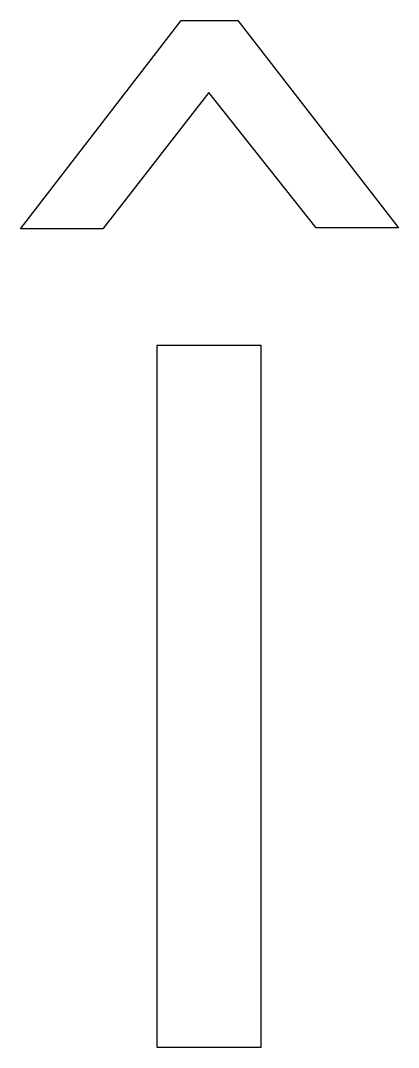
# Model space of a CAD drawing. Extents: x -0.4 to 3.7, y 0 to 11.3.
import ezdxf

# ---------------------------------------------------------------- set-up
doc = ezdxf.new("R2010")
doc.units = 0
doc.layers.get('0').update_dxf_attribs({"linetype": 'CONTINUOUS'})

msp = doc.modelspace()

# ---------------------------------------------------------------- linework, layer by layer
at = {"color": 0}
for p, q in [((-0.430556, 9), (1.33333, 11.2917)), ((1.33333, 11.2917), (1.95833, 11.2917)), ((1.95833, 11.2917), (3.72222, 9.01389)), ((1.63889, 10.5), (0.472222, 9)), ((2.81944, 9.01389), (1.63889, 10.5)), ((0.472222, 9), (-0.430556, 9)), ((3.72222, 9.01389), (2.81944, 9.01389)), ((1.06944, 0), (1.06944, 7.72222)), ((1.06944, 7.72222), (2.20833, 7.72222)), ((2.20833, 7.72222), (2.20833, 0)), ((2.20833, 0), (1.06944, 0))]:
    msp.add_line(p, q, dxfattribs=at)

doc.saveas('drawing.dxf')
